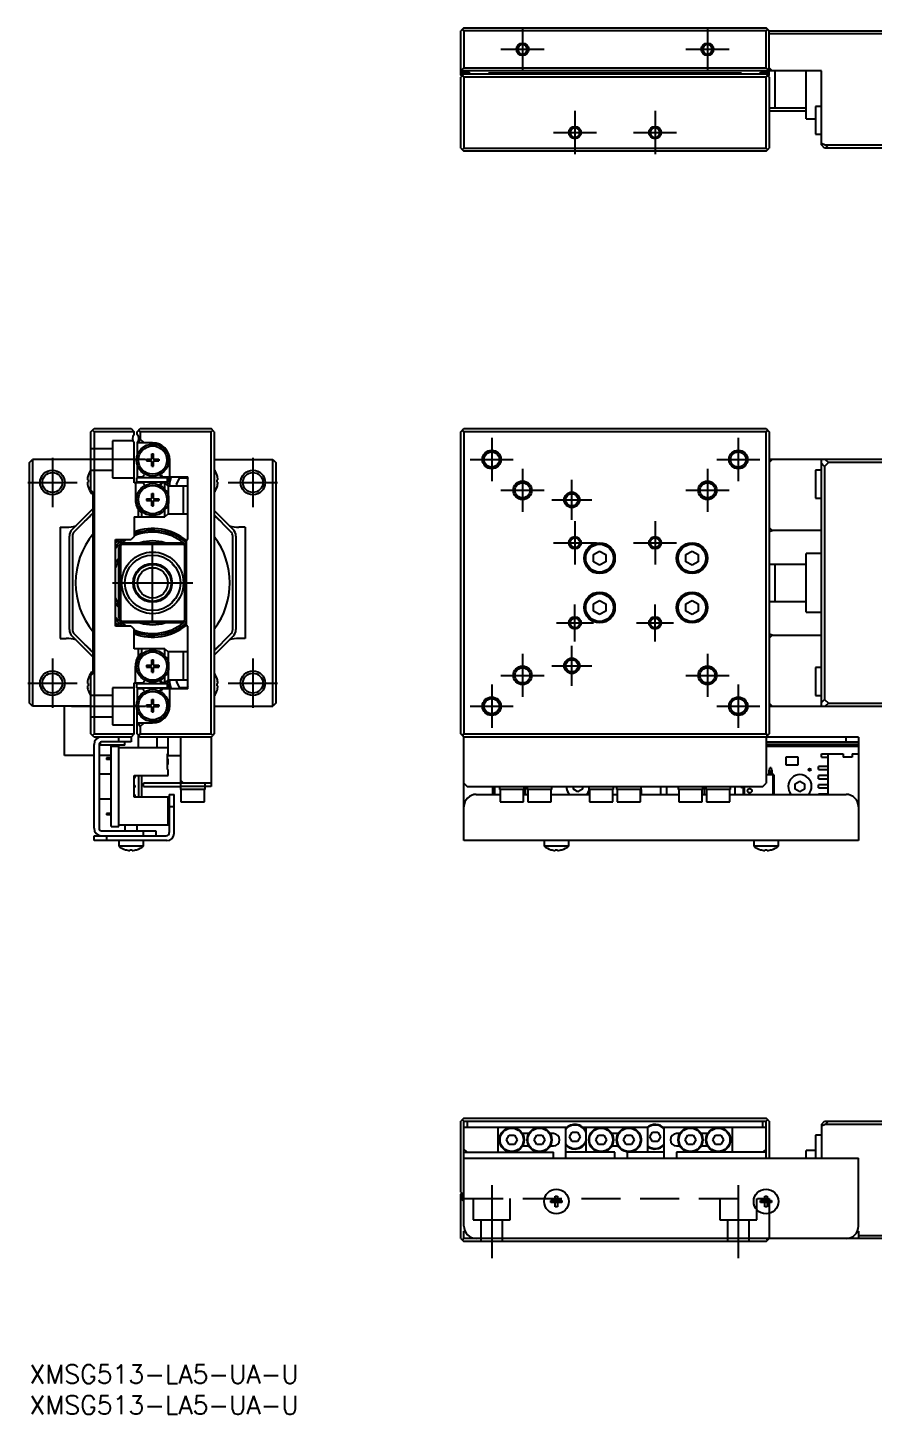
# Model space of a CAD drawing. Extents: x 0 to 542, y -8 to 227.
# Drawn here: x -0.3 to 137.1, y -8 to 216.8 of the extents above; entities that cross this region are included whole.
import ezdxf

# ---------------------------------------------------------------- set-up
doc = ezdxf.new("R2010")
doc.units = 0
doc.header["$LTSCALE"] = 0.5
doc.linetypes.add('CENTER', pattern=[50.8, 31.75, -6.35, 6.35, -6.35])
doc.linetypes.add('DASHED', pattern=[19.05, 12.7, -6.35])
for name, color, linetype in [('MSM_CENTER', 1, 'CENTER'), ('MSM_CONTINUOUS', 7, 'CONTINUOUS'), ('MSM_DASHED', 4, 'DASHED'), ('MSM_NARROW', 5, 'CONTINUOUS'), ('MSM_PART_NUMBER', 7, 'CONTINUOUS')]:
    doc.layers.add(name, color=color, linetype=linetype)
doc.styles.get("Standard").update_dxf_attribs({"font": 'txt.shx', "height": 1, "bigfont": 'bigfont.shx'})

# ---------------------------------------------------------------- blocks, each defined once
blk = doc.blocks.new('*U2')
at = {"layer": 'MSM_PART_NUMBER'}
blk.add_text('XMSG513-LA5-UA-U', height=3, dxfattribs=at).set_placement((0, -3))
blk = doc.blocks.new('*U3')
at = {"layer": 'MSM_PART_NUMBER'}
blk.add_text('XMSG513-LA5-UA-U', height=3, dxfattribs=at).set_placement((0, -8))

msp = doc.modelspace()

# ---------------------------------------------------------------- linework, layer by layer
at = {"layer": 'MSM_CENTER'}
for p, q in [((80, 216.8), (80, 209.8)), ((110, 216.8), (110, 209.8)), ((76.5, 213.3), (83.5, 213.3)), ((106.5, 213.3), (113.5, 213.3)), ((88.5, 203.3), (88.5, 196.3)), ((101.5, 203.3), (101.5, 196.3)), ((85, 199.8), (92, 199.8)), ((98, 199.8), (105, 199.8)), ((75, 150.3), (75, 143.3)), ((115, 150.3), (115, 143.3)), ((3.736544, 147.063456), (3.736544, 139.063456)), ((18.839799, 146.8), (6.828343, 146.8)), ((36.263456, 147.063456), (36.263456, 139.063456)), ((71.5, 146.8), (78.5, 146.8)), ((111.5, 146.8), (118.5, 146.8)), ((80, 145.3), (80, 138.3)), ((110, 145.3), (110, 138.3)), ((-0.263456, 143.063456), (7.736544, 143.063456)), ((32.263456, 143.063456), (40.263456, 143.063456)), ((76.5, 141.8), (83.5, 141.8)), ((88, 137), (88, 143.5)), ((106.5, 141.8), (113.5, 141.8)), ((84.75, 140.25), (91.25, 140.25)), ((88.5, 136.8), (88.5, 129.8)), ((101.5, 136.8), (101.5, 129.8)), ((20, 120.3), (20, 133.3)), ((85, 133.3), (92, 133.3)), ((98, 133.3), (105, 133.3)), ((13.5, 126.8), (26.5, 126.8)), ((88.5, 117.3), (88.5, 123.3)), ((101.5, 117.3), (101.5, 123.3)), ((85.5, 120.3), (91.5, 120.3)), ((98.5, 120.3), (104.5, 120.3)), ((80, 115.3), (80, 108.3)), ((88, 110.1), (88, 116.6)), ((110, 115.3), (110, 108.3)), ((3.736544, 114.536544), (3.736544, 106.536544)), ((36.263456, 114.536544), (36.263456, 106.536544)), ((84.75, 113.35), (91.25, 113.35)), ((-0.263456, 110.536544), (7.736544, 110.536544)), ((32.263456, 110.536544), (40.263456, 110.536544)), ((75, 110.3), (75, 103.3)), ((76.5, 111.8), (83.5, 111.8)), ((106.5, 111.8), (113.5, 111.8)), ((115, 110.3), (115, 103.3)), ((6.828343, 106.8), (18.839799, 106.8)), ((71.5, 106.8), (78.5, 106.8)), ((111.5, 106.8), (118.5, 106.8)), ((75, 29.134146), (75, 17.332905)), ((115, 29.134146), (115, 17.332905))]:
    msp.add_line(p, q, dxfattribs=at)
at = {"layer": 'MSM_CONTINUOUS'}
for p, q in [((70.5, 216.8), (70, 216.3)), ((70, 209.1), (70, 216.3)), ((70.25, 216.55), (70.5, 216.3)), ((70.5, 216.8), (119.5, 216.8)), ((70.5, 216.3), (70.5, 210.3)), ((119.5, 216.3), (70.5, 216.3)), ((120, 216.3), (119.5, 216.8)), ((119.5, 216.3), (119.75, 216.55)), ((119.5, 210.3), (119.5, 216.3)), ((120, 209.1), (120, 216.3)), ((120, 216.3), (142, 216.3)), ((142, 215.8), (120, 215.8)), ((70.5, 210.3), (70, 209.8)), ((128.5, 209.8), (70, 209.8)), ((70, 209.6), (71.4, 209.6)), ((70.5, 209.3), (70, 208.8)), ((70.1, 209), (70, 209.1)), ((70.1, 208.9), (70.1, 209.1)), ((71.1, 209.4), (70.4, 209.4)), ((70.4, 209.4), (70.4, 209.2)), ((70.5, 210.3), (119.5, 210.3)), ((70.5, 209.3), (119.5, 209.3)), ((71.1, 209.3), (71.1, 209.4)), ((71.4, 209.3), (71.4, 209.6)), ((115.5, 209.415), (74.5, 209.415)), ((74.5, 209.3), (74.5, 209.415)), ((115.5, 209.3), (115.5, 209.415)), ((118.6, 209.3), (118.6, 209.6)), ((120, 209.6), (118.6, 209.6)), ((119.6, 209.4), (118.9, 209.4)), ((118.9, 209.4), (118.9, 209.3)), ((120, 209.8), (119.5, 210.3)), ((119.5, 209.3), (120, 208.8)), ((119.6, 209.2), (119.6, 209.4)), ((120, 209.1), (119.9, 209)), ((119.9, 209.1), (119.9, 208.9)), ((120.5, 209.8), (120, 210.3)), ((121, 203.799995), (121, 209.800005)), ((126, 202.05), (126, 209.8)), ((128.5, 197.8), (128.5, 209.8)), ((70, 197.3), (70, 208.8)), ((70.5, 208.8), (70.25, 209.05)), ((119.5, 208.8), (70.5, 208.8)), ((70.5, 208.8), (70.5, 197.3)), ((119.75, 209.05), (119.5, 208.8)), ((119.5, 197.3), (119.5, 208.8)), ((120, 208.8), (120, 197.3)), ((120, 203.8), (126, 203.8)), ((120, 203.3), (126, 203.3)), ((127.5, 204.05), (127.5, 199.55)), ((128.5, 204.05), (127.5, 204.05)), ((126, 202.05), (127.5, 202.05)), ((127.5, 199.55), (128.5, 199.55)), ((128.5, 198.106187), (129.112373, 197.8)), ((70, 197.3), (70.5, 196.8)), ((70.25, 197.05), (70.5, 197.3)), ((70.5, 197.3), (119.5, 197.3)), ((119.5, 196.8), (70.5, 196.8)), ((119.5, 197.3), (119.75, 197.05)), ((119.5, 196.8), (120, 197.3)), ((129, 197.3), (128.5, 197.8)), ((142, 197.3), (129, 197.3)), ((129.112373, 197.8), (142, 197.8)), ((129.112373, 197.8), (129.612373, 197.3)), ((10, 151.3), (10.5, 151.8)), ((10, 141.8), (10, 151.3)), ((10.25, 151.55), (10.5, 151.3)), ((10.5, 151.8), (16.5, 151.8)), ((10.5, 151.3), (10.5, 102.3)), ((17, 151.3), (10.5, 151.3)), ((16.5, 151.8), (17, 151.3)), ((17, 150.861437), (17, 151.3)), ((17.5, 151.3), (18, 151.8)), ((17.5, 150.861437), (17.5, 151.3)), ((17.75, 151.55), (18, 151.3)), ((18, 151.8), (29.5, 151.8)), ((18, 151.3), (18, 150.1)), ((29.5, 151.3), (18, 151.3)), ((30, 151.3), (29.5, 151.8)), ((29.5, 151.3), (29.75, 151.55)), ((29.5, 102.3), (29.5, 151.3)), ((30, 151.3), (30, 102.3)), ((70, 151.3), (70.5, 151.8)), ((70, 102.3), (70, 151.3)), ((70.25, 151.55), (70.5, 151.3)), ((70.5, 151.8), (119.5, 151.8)), ((70.5, 151.3), (70.5, 102.3)), ((119.5, 151.3), (70.5, 151.3)), ((119.5, 151.8), (120, 151.3)), ((119.5, 151.3), (119.75, 151.55)), ((119.5, 102.3), (119.5, 151.3)), ((120, 151.3), (120, 102.3)), ((17, 143), (17, 149.538562)), ((17.5, 149.538562), (17.5, 147.414142)), ((20, 149.5), (17.5, 149.5)), ((18, 150.1), (17.575736, 149.5)), ((18.6, 149.5), (18, 150.1)), ((0, 146.3), (0.5, 146.8)), ((0, 107.3), (0, 146.3)), ((0.5, 146.8), (0.5, 106.8)), ((10, 146.8), (0.5, 146.8)), ((17.401923, 146.8), (17, 146.8)), ((19, 146.845), (19.795, 146.845)), ((19, 146.845), (19, 146.555)), ((19, 146.555), (19.795, 146.555)), ((19.529993, 146.555), (19.529993, 146.845)), ((19.855, 147.7), (20.145, 147.7)), ((19.855, 146.905), (19.855, 147.7)), ((20.145, 147.170006), (19.855, 147.170006)), ((19.855, 145.7), (19.855, 146.495)), ((19.855, 146.229993), (20.145, 146.229993)), ((20.145, 146.905), (20.145, 147.7)), ((20.145, 145.7), (20.145, 146.495)), ((20.205, 146.845), (21, 146.845)), ((20.205, 146.555), (21, 146.555)), ((20.470006, 146.555), (20.470006, 146.845)), ((21, 146.845), (21, 146.555)), ((22.8, 144), (22.8, 146.7)), ((30, 146.8), (39.5, 146.8)), ((39.5, 106.8), (39.5, 146.8)), ((39.5, 146.8), (40, 146.3)), ((40, 146.3), (40, 107.3)), ((120, 146.3), (120.5, 146.8)), ((189, 146.8), (120, 146.8)), ((128.5, 106.8), (128.5, 146.8)), ((129, 145.687627), (128.5, 146.187627)), ((129.612373, 146.3), (129, 145.687627)), ((129.112373, 146.8), (129.612373, 146.3)), ((142, 146.3), (129.612373, 146.3)), ((9.544267, 144.25), (9.544267, 144.228708)), ((17.5, 145.985857), (17.5, 144)), ((17.5, 144), (18.455588, 144)), ((18.455588, 144), (18.625184, 144.29375)), ((19.855, 145.7), (20.145, 145.7)), ((21.374815, 144.29375), (21.544412, 144)), ((21.544412, 144), (25.7, 144)), ((25.7, 133.8), (25.7, 144)), ((30.455732, 144.228708), (30.455732, 144.25)), ((127.5, 145.05), (127.5, 140.55)), ((128.5, 145.05), (127.5, 145.05)), ((129, 145.687627), (129, 107.912372)), ((9.412524, 143.5), (9.544267, 143.5)), ((9.544267, 143.1), (9.412524, 143.1)), ((9.544267, 143.5), (9.544267, 143.1)), ((9.544267, 142.371291), (9.544267, 142.35)), ((10.35, 141.45), (10, 141.8)), ((10.102, 141.697999), (10.102, 141.3)), ((18.455588, 143), (17, 143)), ((17.2, 143), (17.2, 140.3)), ((17.385, 143.8), (17.385, 143.2)), ((22.385, 143.8), (17.385, 143.8)), ((17.385, 143.2), (22.385, 143.2)), ((18.455588, 143), (18.625184, 142.70625)), ((21.374815, 142.70625), (21.544412, 143)), ((22, 143), (21.544412, 143)), ((22, 141.961324), (22, 143)), ((22, 143), (22.5, 142.5)), ((22.385, 143.2), (22.385, 143.8)), ((22.5, 142.5), (22.5, 141.014142)), ((25.7, 142.5), (22.5, 142.5)), ((23.845299, 142.8), (24.422649, 143.8)), ((24.018504, 142.5), (23.845299, 142.8)), ((24.422649, 143.8), (25.57735, 143.8)), ((25, 138), (25, 142.5)), ((25.57735, 143.8), (25.7, 143.587564)), ((30.455732, 143.5), (30.587475, 143.5)), ((30.455732, 143.1), (30.455732, 143.5)), ((30.587475, 143.1), (30.455732, 143.1)), ((30.455732, 142.35), (30.455732, 142.371291)), ((10.102, 141.3), (10.35, 141.3)), ((10.35, 112.15), (10.35, 141.45)), ((19, 140.445), (19.795, 140.445)), ((19, 140.445), (19, 140.155)), ((19, 140.155), (19.795, 140.155)), ((19.529993, 140.155), (19.529993, 140.445)), ((19.855, 141.3), (20.145, 141.3)), ((19.855, 140.505), (19.855, 141.3)), ((20.145, 140.770006), (19.855, 140.770006)), ((19.855, 139.3), (19.855, 140.095)), ((19.855, 139.829993), (20.145, 139.829993)), ((20.145, 140.505), (20.145, 141.3)), ((20.145, 139.3), (20.145, 140.095)), ((20.205, 140.445), (21, 140.445)), ((20.205, 140.155), (21, 140.155)), ((20.470006, 140.155), (20.470006, 140.445)), ((21, 140.445), (21, 140.155)), ((22.5, 139.585857), (22.5, 138)), ((127.5, 140.55), (128.5, 140.55)), ((6.939339, 135.446446), (10.35, 138.857106)), ((10.35, 138.15), (7.292893, 135.092893)), ((17, 137.5), (22, 137.5)), ((17, 137.5), (17, 134.3)), ((17.7, 137.5), (17.7, 138.703128)), ((18.2, 138.155238), (18.2, 137.5)), ((19.855, 139.3), (20.145, 139.3)), ((22, 137.5), (22, 138.638675)), ((22.5, 138), (22, 137.5)), ((22.5, 138), (25.7, 138)), ((30, 138.507106), (33.06066, 135.446446)), ((32.707106, 135.092893), (30, 137.8)), ((5, 135.8), (5, 117.8)), ((5, 135.8), (6, 135.8)), ((35, 135.8), (34, 135.8)), ((35, 135.8), (35, 117.8)), ((120.5, 135.285281), (120, 135.785281)), ((120, 135.105609), (120.5, 135.285281)), ((128.5, 135.285281), (120.5, 135.285281)), ((6.5, 119.214213), (6.5, 134.385786)), ((7, 134.385786), (7, 119.214213)), ((14, 133.8), (16.5, 133.8)), ((14, 119.8), (14, 133.8)), ((14.5, 132.5), (15, 133)), ((14.8, 132.8), (14.8, 120.8)), ((15, 133), (15.3, 133.3)), ((25, 133), (15, 133)), ((15.3, 133.3), (24.7, 133.3)), ((17, 134.3), (16.5, 133.8)), ((24.7, 133.3), (25, 133)), ((25, 133), (25.5, 132.5)), ((25.2, 120.8), (25.2, 132.8)), ((25.5, 119.8), (25.5, 133.8)), ((25.5, 133.8), (25.7, 133.8)), ((33, 119.214213), (33, 134.385786)), ((33.5, 134.385786), (33.5, 119.214213)), ((14.5, 121.1), (14.5, 132.5)), ((91.5, 131.37735), (92.5, 131.9547)), ((91.5, 130.222649), (91.5, 131.37735)), ((92.5, 131.9547), (93.5, 131.37735)), ((93.5, 131.37735), (93.5, 130.222649)), ((106.5, 131.37735), (107.5, 131.9547)), ((106.5, 130.222649), (106.5, 131.37735)), ((107.5, 131.9547), (108.5, 131.37735)), ((108.5, 131.37735), (108.5, 130.222649)), ((126, 122.05), (126, 131.55)), ((128.5, 131.55), (126, 131.55)), ((23.2, 129.775), (23.2, 129.963858)), ((23.2, 129.775), (23.425, 129.55)), ((23.425, 129.718796), (23.425, 129.55)), ((23.425, 129.55), (23.561868, 129.55)), ((92.5, 129.645299), (91.5, 130.222649)), ((93.5, 130.222649), (92.5, 129.645299)), ((107.5, 129.645299), (106.5, 130.222649)), ((108.5, 130.222649), (107.5, 129.645299)), ((126, 129.8), (120, 129.8)), ((121, 123.799995), (121, 129.800005)), ((23.425, 124.05), (23.2, 123.825)), ((23.2, 123.636141), (23.2, 123.825)), ((23.425, 124.05), (23.425, 123.881203)), ((23.561723, 124.05), (23.425, 124.05)), ((23.561951, 124.05), (23.561742, 124.05)), ((91.5, 123.37735), (92.5, 123.9547)), ((92.5, 123.9547), (93.5, 123.37735)), ((106.5, 123.37735), (107.5, 123.9547)), ((107.5, 123.9547), (108.5, 123.37735)), ((120, 123.8), (126, 123.8)), ((91.5, 122.222649), (91.5, 123.37735)), ((92.5, 121.645299), (91.5, 122.222649)), ((93.5, 122.222649), (92.5, 121.645299)), ((93.5, 123.37735), (93.5, 122.222649)), ((106.5, 122.222649), (106.5, 123.37735)), ((107.5, 121.645299), (106.5, 122.222649)), ((108.5, 122.222649), (107.5, 121.645299)), ((108.5, 123.37735), (108.5, 122.222649)), ((126, 122.05), (128.5, 122.05)), ((16.5, 119.8), (14, 119.8)), ((14.8, 120.8), (14.5, 121.1)), ((14.8, 120.8), (15, 120.6)), ((15, 120.6), (25, 120.6)), ((15.3, 120.3), (15, 120.6)), ((24.7, 120.3), (15.3, 120.3)), ((16.5, 119.8), (17, 119.3)), ((17, 116.1), (17, 119.3)), ((25, 120.6), (24.7, 120.3)), ((25, 120.6), (25.2, 120.8)), ((25.5, 121.1), (25.2, 120.8)), ((25.7, 119.8), (25.5, 119.8)), ((25.7, 109.6), (25.7, 119.8)), ((5, 117.8), (6, 117.8)), ((10.35, 114.742893), (6.939339, 118.153553)), ((7.292893, 118.507106), (10.35, 115.45)), ((30, 115.8), (32.707106, 118.507106)), ((33.06066, 118.153553), (30, 115.092893)), ((35, 117.8), (34, 117.8)), ((120.5, 118.314718), (120, 118.49439)), ((120, 117.814718), (120.5, 118.314718)), ((120.5, 118.314718), (128.5, 118.314718)), ((22, 116.1), (17, 116.1)), ((17.7, 114.896871), (17.7, 116.1)), ((18.2, 116.1), (18.2, 115.444761)), ((22, 114.961324), (22, 116.1)), ((22, 116.1), (22.5, 115.6)), ((22.5, 115.6), (22.5, 114.014142)), ((25.7, 115.6), (22.5, 115.6)), ((25, 111.1), (25, 115.6)), ((17.2, 110.6), (17.2, 113.3)), ((19, 113.445), (19.795, 113.445)), ((19, 113.445), (19, 113.155)), ((19, 113.155), (19.795, 113.155)), ((19.529993, 113.155), (19.529993, 113.445)), ((19.855, 114.3), (20.145, 114.3)), ((19.855, 113.505), (19.855, 114.3)), ((20.145, 113.770006), (19.855, 113.770006)), ((19.855, 112.3), (19.855, 113.095)), ((19.855, 112.829993), (20.145, 112.829993)), ((20.145, 113.505), (20.145, 114.3)), ((20.145, 112.3), (20.145, 113.095)), ((20.205, 113.445), (21, 113.445)), ((20.205, 113.155), (21, 113.155)), ((20.470006, 113.155), (20.470006, 113.445)), ((21, 113.445), (21, 113.155)), ((22.5, 112.585857), (22.5, 111.1)), ((127.5, 113.05), (127.5, 108.55)), ((128.5, 113.05), (127.5, 113.05)), ((9.412524, 110.5), (9.544267, 110.5)), ((9.544267, 111.25), (9.544267, 111.228708)), ((9.544267, 110.5), (9.544267, 110.1)), ((10, 111.8), (10.35, 112.15)), ((10, 102.3), (10, 111.8)), ((10.102, 112.3), (10.102, 111.902)), ((10.35, 112.3), (10.102, 112.3)), ((17, 110.6), (18.455588, 110.6)), ((17, 102.3), (17, 110.6)), ((17.385, 110.4), (17.385, 109.8)), ((22.385, 110.4), (17.385, 110.4)), ((18.625184, 110.89375), (18.455588, 110.6)), ((19.855, 112.3), (20.145, 112.3)), ((21.544412, 110.6), (21.374815, 110.89375)), ((22, 110.6), (21.544412, 110.6)), ((22, 110.6), (22, 111.638675)), ((22.5, 111.1), (22, 110.6)), ((22.385, 109.8), (22.385, 110.4)), ((22.5, 111.1), (25.7, 111.1)), ((23.845299, 110.8), (24.018504, 111.1)), ((24.422649, 109.8), (23.845299, 110.8)), ((30.455732, 111.228708), (30.455732, 111.25)), ((30.455732, 110.5), (30.587475, 110.5)), ((30.455732, 110.1), (30.455732, 110.5)), ((9.544267, 110.1), (9.412524, 110.1)), ((9.544267, 109.371291), (9.544267, 109.35)), ((17.385, 109.8), (22.385, 109.8)), ((18.455588, 109.6), (17.5, 109.6)), ((17.5, 109.6), (17.5, 107.614142)), ((18.625184, 109.30625), (18.455588, 109.6)), ((21.544412, 109.6), (21.374815, 109.30625)), ((25.7, 109.6), (21.544412, 109.6)), ((22.8, 106.9), (22.8, 109.6)), ((25.57735, 109.8), (24.422649, 109.8)), ((25.7, 110.012435), (25.57735, 109.8)), ((30.587475, 110.1), (30.455732, 110.1)), ((30.455732, 109.35), (30.455732, 109.371291)), ((127.5, 108.55), (128.5, 108.55)), ((128.5, 107.412372), (129, 107.912372)), ((129, 107.912372), (129.612373, 107.3)), ((0.5, 106.8), (0, 107.3)), ((10, 106.8), (0.5, 106.8)), ((5.7, 98.8), (5.7, 106.8)), ((17.401923, 106.8), (17, 106.8)), ((17.5, 102.3), (17.5, 106.185857)), ((19, 107.045), (19.795, 107.045)), ((19, 107.045), (19, 106.755)), ((19, 106.755), (19.795, 106.755)), ((19.529993, 106.755), (19.529993, 107.045)), ((19.855, 107.9), (20.145, 107.9)), ((19.855, 107.105), (19.855, 107.9)), ((20.145, 107.370006), (19.855, 107.370006)), ((19.855, 105.9), (19.855, 106.695)), ((19.855, 106.429993), (20.145, 106.429993)), ((19.855, 105.9), (20.145, 105.9)), ((20.145, 107.105), (20.145, 107.9)), ((20.145, 105.9), (20.145, 106.695)), ((20.205, 107.045), (21, 107.045)), ((20.205, 106.755), (21, 106.755)), ((20.470006, 106.755), (20.470006, 107.045)), ((21, 107.045), (21, 106.755)), ((30, 106.8), (39.5, 106.8)), ((40, 107.3), (39.5, 106.8)), ((120.5, 106.8), (120, 107.3)), ((120, 106.8), (189, 106.8)), ((129.612373, 107.3), (129.112373, 106.8)), ((129.612373, 107.3), (142, 107.3)), ((17.5, 104.1), (20, 104.1)), ((17.575736, 104.1), (18, 103.5)), ((18, 103.5), (18.6, 104.1)), ((18, 103.5), (18, 102.3)), ((10.25, 102.05), (10, 102.3)), ((10.5, 102.3), (10.25, 102.05)), ((10.5, 101.8), (10.25, 102.05)), ((10.5, 102.3), (17, 102.3)), ((16.5, 101.8), (10.5, 101.8)), ((14.5, 101), (14.5, 101.8)), ((17, 102.3), (16.5, 101.8)), ((16.5, 101.8), (16.5, 101)), ((17.75, 102.05), (17.5, 102.3)), ((17.7, 100.05), (17.7, 102.1)), ((18, 102.3), (17.75, 102.05)), ((17.75, 102.05), (18, 101.8)), ((18, 102.3), (29.5, 102.3)), ((29.5, 101.8), (18, 101.8)), ((20.7, 101.8), (20.7, 100.05)), ((22.5, 98.8), (22.5, 101.8)), ((24.5, 101.8), (24.5, 93.3)), ((29.75, 102.05), (29.5, 102.3)), ((29.5, 101.8), (29.75, 102.05)), ((29.5, 101.8), (29.5, 93.8)), ((30, 102.3), (29.75, 102.05)), ((70.25, 102.05), (70, 102.3)), ((70.5, 102.3), (70.25, 102.05)), ((70.5, 101.8), (70.25, 102.05)), ((70.5, 102.3), (119.5, 102.3)), ((70.5, 85), (70.5, 101.8)), ((134.5, 101.8), (70.5, 101.8)), ((119.75, 102.05), (119.5, 102.3)), ((119.75, 102.05), (119.5, 101.8)), ((119.5, 101.8), (119.5, 94.3)), ((120, 102.3), (119.75, 102.05)), ((132.5, 101), (132.5, 101.8)), ((134.5, 101.8), (134.5, 85)), ((10.5, 87), (10.5, 100.6)), ((11.3, 100.6), (11.3, 87)), ((11.5, 100.94641), (11.5, 100.5)), ((15.5, 100.5), (11.5, 100.5)), ((16.5, 101), (11.7, 101)), ((13.3, 87.3), (13.3, 100.3)), ((13.3, 100.3), (14.5, 100.3)), ((14.5, 87.3), (14.5, 100.3)), ((22.5, 100.05), (14.5, 100.05)), ((15.5, 100.5), (15.5, 101)), ((22.4, 96.55), (22.4, 99.05)), ((22.5, 99.05), (22.4, 99.05)), ((119.5, 101), (134.5, 101)), ((134.5, 100.6), (119.5, 100.6)), ((119.5, 100.3), (134.5, 100.3)), ((128.5, 98.55), (128.5, 99.05)), ((128.5, 99.05), (132, 99.05)), ((129.5, 99.05), (129.5, 92.5)), ((132, 99.05), (132, 98.55)), ((133.5, 99.05), (134.5, 99.05)), ((133.5, 99.05), (133.5, 98.55)), ((10.5, 98.8), (5.7, 98.8)), ((13.3, 98.8), (11.3, 98.8)), ((12.5, 98.425), (12.5, 98.175)), ((13.3, 98.425), (12.5, 98.425)), ((13.3, 98.175), (12.5, 98.175)), ((22.4, 98.8), (24.5, 98.8)), ((22.4, 98.25), (22.5, 98.25)), ((22.4, 97.875), (22.5, 97.875)), ((22.4, 97.725), (22.5, 97.725)), ((22.4, 97.35), (22.5, 97.35)), ((22.5, 97.35), (22.5, 98.25)), ((120.11, 96.55), (120.11, 96.8)), ((120.31, 96.8), (120.11, 96.8)), ((120.31, 96.8), (120.31, 96.55)), ((122.705, 98.5525), (122.705, 97.3025)), ((124.705, 98.5525), (122.705, 98.5525)), ((122.705, 97.3025), (124.705, 97.3025)), ((124.705, 97.3025), (124.705, 98.5525)), ((128, 96.55), (128, 97.05)), ((129.5, 97.05), (128, 97.05)), ((128.5, 98.55), (129.5, 98.55)), ((133.5, 98.55), (132, 98.55)), ((13.3, 95.8), (11.3, 95.8)), ((17, 95.55), (22.5, 95.55)), ((17, 92.05), (17, 95.55)), ((17.7, 95.55), (17.7, 92.05)), ((18.2, 95.55), (18.2, 92.05)), ((22.5, 96.55), (22.4, 96.55)), ((22.5, 95.55), (22.5, 96.55)), ((25, 94.3), (24.5, 94.8)), ((119.5, 95.75), (120.655, 95.75)), ((120.755, 95.65), (119.5, 95.65)), ((119.995, 96.483604), (120.11, 96.55)), ((119.995, 95.75), (119.995, 96.483604)), ((119.995, 96.29), (120.425, 96.29)), ((119.995, 96.19), (120.425, 96.19)), ((120.425, 95.86), (119.995, 95.86)), ((120.31, 96.55), (120.425, 96.483604)), ((120.425, 96.483604), (120.425, 95.75)), ((120.655, 92.5), (120.655, 95.75)), ((120.755, 95.65), (120.755, 92.5)), ((124.25, 94.233012), (125, 94.666025)), ((125, 94.666025), (125.75, 94.233012)), ((128, 96.55), (129.5, 96.55)), ((128, 95.05), (128, 95.55)), ((129.5, 95.55), (128, 95.55)), ((128, 95.05), (129.5, 95.05)), ((18.5, 93.799998), (18.5, 94.3)), ((29.5, 94.3), (18.5, 94.3)), ((18.5, 93.799998), (24.5, 93.799998)), ((22.7, 92.5), (23.5, 92.5)), ((22.7, 92.5), (22.7, 86.3)), ((23.5, 86.2), (23.5, 92.5)), ((28.5, 93.8), (24.5, 93.799998)), ((28.5, 93.3), (24.5, 93.3)), ((24.6, 93.3), (24.6, 91.3)), ((28.4, 91.3), (28.4, 93.3)), ((28.5, 93.3), (28.5, 94.3)), ((29.5, 93.8), (28.5, 93.8)), ((70.5, 94.3), (71, 93.8)), ((71, 93.8), (119, 93.8)), ((72.5, 92.5), (76.35, 92.5)), ((75.2, 92.5), (75.2, 93.8)), ((75.5, 92.5), (75.5, 93.8)), ((76.25, 93.8), (76.25, 93.3)), ((80.25, 93.3), (76.25, 93.3)), ((76.35, 93.3), (76.35, 91.3)), ((80.15, 91.3), (80.15, 93.3)), ((80.15, 92.5), (80.85, 92.5)), ((80.25, 93.3), (80.25, 93.8)), ((80.5, 92.5), (80.5, 93.8)), ((80.75, 93.8), (80.75, 93.3)), ((84.75, 93.3), (80.75, 93.3)), ((80.85, 93.3), (80.85, 91.3)), ((84.65, 91.3), (84.65, 93.3)), ((84.65, 92.5), (90.85, 92.5)), ((84.665, 92.5), (84.665, 93.3)), ((84.75, 93.3), (84.75, 93.8)), ((88.25, 93.366987), (88.25, 93.8)), ((89, 92.933974), (88.25, 93.366987)), ((89.75, 93.366987), (89, 92.933974)), ((89.75, 93.8), (89.75, 93.366987)), ((90.75, 93.8), (90.75, 93.3)), ((94.75, 93.3), (90.75, 93.3)), ((90.85, 93.3), (90.85, 91.3)), ((94.65, 91.3), (94.65, 93.3)), ((94.65, 92.5), (95.35, 92.5)), ((94.75, 93.3), (94.75, 93.8)), ((95.25, 93.8), (95.25, 93.3)), ((99.25, 93.3), (95.25, 93.3)), ((95.35, 93.3), (95.35, 91.3)), ((99.15, 91.3), (99.15, 93.3)), ((99.15, 92.5), (105.35, 92.5)), ((99.245, 93.3), (99.245, 92.5)), ((99.25, 93.3), (99.25, 93.8)), ((102.445, 92.5), (102.445, 93.8)), ((103.3725, 93.799998), (103.3725, 92.5)), ((105.25, 93.8), (105.25, 93.3)), ((109.25, 93.3), (105.25, 93.3)), ((105.35, 93.3), (105.35, 91.3)), ((109.15, 91.3), (109.15, 93.3)), ((109.15, 92.5), (109.85, 92.5)), ((109.25, 93.3), (109.25, 93.8)), ((109.5, 92.5), (109.5, 93.799998)), ((109.75, 93.8), (109.75, 93.3)), ((113.75, 93.3), (109.75, 93.3)), ((109.85, 93.3), (109.85, 91.3)), ((113.65, 91.3), (113.65, 93.3)), ((113.65, 92.5), (132.5, 92.5)), ((113.75, 93.3), (113.75, 93.8)), ((114.5, 92.5), (114.5, 93.8)), ((115.855, 92.5), (115.855, 93.8)), ((115.955, 93.8), (115.955, 92.5)), ((119, 93.8), (119.5, 94.3)), ((124.25, 93.366987), (124.25, 94.233012)), ((125, 92.933974), (124.25, 93.366987)), ((125.75, 93.366987), (125, 92.933974)), ((125.75, 94.233012), (125.75, 93.366987)), ((128, 93.55), (128, 94.05)), ((129.5, 94.05), (128, 94.05)), ((128, 93.55), (129.5, 93.55)), ((128, 92.5), (128, 92.55)), ((129.5, 92.55), (128, 92.55)), ((11.3, 91.8), (13.3, 91.8)), ((22.5, 92.05), (17, 92.05)), ((22.5, 87.55), (22.5, 92.05)), ((23.5, 90.5), (22.7, 90.5)), ((24.6, 91.3), (28.4, 91.3)), ((76.35, 91.3), (80.15, 91.3)), ((80.85, 91.3), (84.65, 91.3)), ((90.85, 91.3), (94.65, 91.3)), ((95.35, 91.3), (99.15, 91.3)), ((105.35, 91.3), (109.15, 91.3)), ((109.85, 91.3), (113.65, 91.3)), ((12.5, 89.425), (12.5, 89.175)), ((13.3, 89.425), (12.5, 89.425)), ((13.3, 89.175), (12.5, 89.175)), ((10.5, 85), (10.5, 85.8)), ((10.5, 85.8), (22.2, 85.8)), ((11.7, 86.6), (20.5, 86.6)), ((12.5, 85.8), (12.5, 85)), ((13.3, 87.3), (14.5, 87.3)), ((14.5, 87.55), (22.5, 87.55)), ((15.55, 87.55), (15.5, 87.5)), ((17.5, 87.5), (15.5, 87.5)), ((15.5, 87.5), (15.5, 86.600019)), ((17.5, 87.5), (17.45, 87.55)), ((17.5, 86.600019), (17.5, 87.5)), ((18.5, 85.8), (18.5, 86.6)), ((20.5, 86.6), (20.5, 85.8)), ((22.3, 85), (10.5, 85)), ((14.5, 85), (14.5, 84.102)), ((18.5, 84.102), (14.5, 84.102)), ((15.611384, 83.525855), (15.613638, 83.530478)), ((16.32, 83.530478), (16.68, 83.530478)), ((16.32, 83.410141), (16.32, 83.530478)), ((16.68, 83.530478), (16.68, 83.410141)), ((17.386361, 83.530478), (17.388616, 83.525855)), ((18.5, 84.102), (18.5, 85)), ((134.5, 85), (70.5, 85)), ((83.5, 85), (83.5, 84.102)), ((87.5, 84.102), (83.5, 84.102)), ((84.611384, 83.525855), (84.613639, 83.530478)), ((85.32, 83.530478), (85.68, 83.530478)), ((85.32, 83.410141), (85.32, 83.530478)), ((85.68, 83.530478), (85.68, 83.410141)), ((86.386362, 83.530478), (86.388616, 83.525855)), ((87.5, 84.102), (87.5, 85)), ((117.5, 85), (117.5, 84.102)), ((121.5, 84.102), (117.5, 84.102)), ((118.611384, 83.525855), (118.613639, 83.530478)), ((119.32, 83.530478), (119.68, 83.530478)), ((119.32, 83.410141), (119.32, 83.530478)), ((119.68, 83.530478), (119.68, 83.410141)), ((120.386362, 83.530478), (120.388616, 83.525855)), ((121.5, 84.102), (121.5, 85)), ((70.5, 40), (70, 39.5)), ((70, 28), (70, 39.5)), ((70.5, 39.5), (70.25, 39.75)), ((70.5, 40), (119.5, 40)), ((70.5, 39.5), (119.5, 39.5)), ((70.5, 22.5), (70.5, 39.5)), ((87.177125, 38.5), (70.5, 38.5)), ((71, 39.5), (71, 38.5)), ((76, 38.5), (76, 34.5)), ((87, 33.5), (87, 38.5)), ((100.3, 38.5), (89.822876, 38.5)), ((90.3, 34.5), (90.3, 38.5)), ((100.3, 38.5), (100.3, 34.5)), ((119.5, 38.5), (102.822876, 38.5)), ((103, 33.5), (103, 38.5)), ((114, 38.5), (114, 34.5)), ((119, 38.5), (119, 39.5)), ((120, 39.5), (119.5, 40)), ((119.75, 39.75), (119.5, 39.5)), ((119.5, 33.5), (119.5, 39.5)), ((120, 39.5), (120, 33.5)), ((128.5, 39), (129, 39.5)), ((129.112373, 39), (128.5, 38.693814)), ((128.5, 39), (128.5, 33.5)), ((129, 39.5), (142, 39.5)), ((129.612373, 39.5), (129.112373, 39)), ((142, 39), (129.112373, 39)), ((77.383975, 36.5), (77.816988, 37.25)), ((77.816988, 35.75), (77.383975, 36.5)), ((77.816988, 37.25), (78.683013, 37.25)), ((78.683013, 37.25), (79.116026, 36.5)), ((79.116026, 36.5), (78.683013, 35.75)), ((81.01795, 37.5), (79.982051, 37.5)), ((81.883975, 36.5), (82.316988, 37.25)), ((82.316988, 35.75), (81.883975, 36.5)), ((82.316988, 37.25), (83.183013, 37.25)), ((83.183013, 37.25), (83.616026, 36.5)), ((83.616026, 36.5), (83.183013, 35.75)), ((85, 37.5), (84.482051, 37.5)), ((87.633975, 37), (88.066988, 37.75)), ((88.066988, 36.25), (87.633975, 37)), ((88.066988, 37.75), (88.933013, 37.75)), ((88.933013, 36.25), (88.066988, 36.25)), ((88.933013, 37.75), (89.366026, 37)), ((89.366026, 37), (88.933013, 36.25)), ((91.883975, 36.5), (92.316988, 37.25)), ((92.316988, 35.75), (91.883975, 36.5)), ((92.316988, 37.25), (93.183013, 37.25)), ((93.183013, 37.25), (93.616026, 36.5)), ((93.616026, 36.5), (93.183013, 35.75)), ((95.51795, 37.5), (94.482051, 37.5)), ((96.383975, 36.5), (96.816988, 37.25)), ((96.816988, 35.75), (96.383975, 36.5)), ((96.816988, 37.25), (97.683013, 37.25)), ((97.683013, 37.25), (98.116026, 36.5)), ((98.116026, 36.5), (97.683013, 35.75)), ((100.633975, 37), (101.066988, 37.75)), ((101.066988, 36.25), (100.633975, 37)), ((101.066988, 37.75), (101.933013, 37.75)), ((101.933013, 36.25), (101.066988, 36.25)), ((101.933013, 37.75), (102.366026, 37)), ((102.366026, 37), (101.933013, 36.25)), ((105.51795, 37.5), (105, 37.5)), ((106.383975, 36.5), (106.816988, 37.25)), ((106.816988, 35.75), (106.383975, 36.5)), ((106.816988, 37.25), (107.683013, 37.25)), ((107.683013, 37.25), (108.116026, 36.5)), ((108.116026, 36.5), (107.683013, 35.75)), ((110.01795, 37.5), (108.982051, 37.5)), ((110.883975, 36.5), (111.316988, 37.25)), ((111.316988, 35.75), (110.883975, 36.5)), ((111.316988, 37.25), (112.183013, 37.25)), ((112.183013, 37.25), (112.616026, 36.5)), ((112.616026, 36.5), (112.183013, 35.75)), ((127.5, 37.25), (127.5, 33.5)), ((128.5, 37.25), (127.5, 37.25)), ((71, 34.5), (70.5, 35)), ((70.5, 34.5), (85, 34.5)), ((78.683013, 35.75), (77.816988, 35.75)), ((79.982051, 35.5), (81.01795, 35.5)), ((83.183013, 35.75), (82.316988, 35.75)), ((84.482051, 35.5), (85, 35.5)), ((85, 33.5), (85, 34.5)), ((95, 34.5), (87, 34.5)), ((93.183013, 35.75), (92.316988, 35.75)), ((94.482051, 35.5), (95.51795, 35.5)), ((95, 33.5), (95, 34.5)), ((97.683013, 35.75), (96.816988, 35.75)), ((103, 34.5), (97, 34.5)), ((97, 34.5), (97, 33.5)), ((105, 35.5), (105.51795, 35.5)), ((119.5, 34.5), (105, 34.5)), ((105, 34.5), (105, 33.5)), ((107.683013, 35.75), (106.816988, 35.75)), ((108.982051, 35.5), (110.01795, 35.5)), ((112.183013, 35.75), (111.316988, 35.75)), ((119.5, 35), (119, 34.5)), ((126, 33.5), (126, 34.75)), ((127.5, 34.75), (126, 34.75)), ((70.5, 33.5), (134.5, 33.5)), ((134.5, 22.5), (134.5, 33.5)), ((70, 28), (70.5, 27.5)), ((70, 27.7), (70.1, 27.8)), ((70, 20.5), (70, 27.7)), ((70, 27.2), (70.5, 27.2)), ((70, 27), (70.5, 26.5)), ((70, 27), (70.5, 27)), ((70.1, 27.7), (70.1, 27.9)), ((70.25, 27.75), (70.5, 28)), ((70.4, 27.6), (70.4, 27.4)), ((70.4, 27.4), (70.5, 27.4)), ((85.32, 27.386361), (85.68, 27.386361)), ((85.32, 26.68), (85.32, 27.386361)), ((85.68, 27.386361), (85.68, 26.68)), ((119.32, 27.386361), (119.68, 27.386361)), ((119.32, 26.68), (119.32, 27.386361)), ((119.68, 27.386361), (119.68, 26.68)), ((84.613639, 26.68), (85.32, 26.68)), ((84.613639, 26.32), (84.613639, 26.68)), ((85.32, 26.32), (84.613639, 26.32)), ((85.330373, 26.669628), (85.32, 26.68)), ((85.330373, 26.330372), (85.32, 26.32)), ((85.32, 25.613638), (85.32, 26.32)), ((85.68, 25.613638), (85.32, 25.613638)), ((85.330373, 26.669628), (85.669628, 26.669628)), ((85.330373, 26.330372), (85.330373, 26.669628)), ((85.669628, 26.330372), (85.330373, 26.330372)), ((85.669628, 26.669628), (85.68, 26.68)), ((85.669628, 26.669628), (85.669628, 26.330372)), ((85.669628, 26.330372), (85.68, 26.32)), ((85.68, 26.68), (86.386362, 26.68)), ((86.386362, 26.32), (85.68, 26.32)), ((85.68, 26.32), (85.68, 25.613638)), ((86.386362, 26.68), (86.386362, 26.32)), ((118.613639, 26.32), (118.613639, 26.68)), ((118.613639, 26.68), (119.32, 26.68)), ((119.32, 26.32), (118.613639, 26.32)), ((119.330373, 26.669628), (119.32, 26.68)), ((119.330373, 26.330372), (119.32, 26.32)), ((119.32, 25.613638), (119.32, 26.32)), ((119.68, 25.613638), (119.32, 25.613638)), ((119.330373, 26.669628), (119.669628, 26.669628)), ((119.330373, 26.330372), (119.330373, 26.669628)), ((119.669628, 26.330372), (119.330373, 26.330372)), ((119.669628, 26.669628), (119.68, 26.68)), ((119.669628, 26.669628), (119.669628, 26.330372)), ((119.669628, 26.330372), (119.68, 26.32)), ((119.68, 26.68), (120.386362, 26.68)), ((119.68, 26.32), (119.68, 25.613638)), ((120.386362, 26.32), (119.68, 26.32)), ((120.386362, 26.68), (120.386362, 26.32)), ((70, 20.5), (70.5, 20)), ((70.5, 20.5), (70.25, 20.25)), ((70.5, 20.5), (70.5, 21.7)), ((70.5, 21.7), (70.66697, 21.7)), ((142, 20.5), (70.5, 20.5)), ((119.75, 20.25), (119.5, 20.5)), ((119.5, 20), (120, 20.5)), ((134.333031, 21.7), (134.5, 21.7)), ((134.5, 21.7), (134.5, 20.5)), ((134.5, 21), (142, 21)), ((119.5, 20), (70.5, 20))]:
    msp.add_line(p, q, dxfattribs=at)
at = {"layer": 'MSM_CONTINUOUS', "extrusion": (0, 0, -1)}
for centre in [(-80, 213.3), (-110, 213.3), (-88.5, 199.8), (-101.5, 199.8)]:
    msp.add_circle(centre, 0.7835, dxfattribs=at)
at = {"layer": 'MSM_CONTINUOUS'}
for centre, radius in [((20, 146.7), 2.6), ((20, 146.7), 2.3), ((75, 146.8), 1.2295), ((115, 146.8), 1.2295), ((3.736544, 143.063456), 1.621), ((36.263456, 143.063456), 1.621), ((20, 140.3), 2.6), ((20, 140.3), 2.3), ((80, 141.8), 1.2295), ((110, 141.8), 1.2295), ((88, 140.25), 1.0065), ((88.5, 133.3), 0.7835), ((92.5, 130.8), 2.5), ((92.5, 130.8), 2.25), ((101.5, 133.3), 0.7835), ((107.5, 130.8), 2.5), ((107.5, 130.8), 2.25), ((20, 126.8), 5), ((20, 126.8), 4.5), ((20, 126.8), 3.15), ((20, 126.8), 3), ((92.5, 122.8), 2.5), ((92.5, 122.8), 2.25), ((107.5, 122.8), 2.5), ((107.5, 122.8), 2.25), ((88.5, 120.3), 0.7835), ((101.5, 120.3), 0.7835), ((20, 113.3), 2.6), ((20, 113.3), 2.3), ((80, 111.8), 1.2295), ((88, 113.35), 1.0065), ((110, 111.8), 1.2295), ((3.736544, 110.536544), 1.621), ((36.263456, 110.536544), 1.621), ((20, 106.9), 2.6), ((20, 106.9), 2.3), ((75, 106.8), 1.2295), ((115, 106.8), 1.2295), ((126.5625, 96.4987), 0.2), ((116.855, 93.1), 0.35), ((78.25, 36.5), 2), ((78.25, 36.5), 1.9), ((82.75, 36.5), 2), ((82.75, 36.5), 1.9), ((92.75, 36.5), 2), ((92.75, 36.5), 1.9), ((97.25, 36.5), 2), ((97.25, 36.5), 1.9), ((107.25, 36.5), 2), ((107.25, 36.5), 1.9), ((111.75, 36.5), 2), ((111.75, 36.5), 1.9), ((85.5, 26.5), 2), ((119.5, 26.5), 2)]:
    msp.add_circle(centre, radius, dxfattribs=at)
for centre, radius, start, end in [((70.4, 209.1), 0.3, 90, 180), ((71.1, 209.1), 0.3, 41.810315, 90), ((118.9, 209.1), 0.3, 90, 138.189685), ((119.6, 209.1), 0.3, 0, 90), ((17.75, 150.2), 1, 138.590378, 221.409622), ((16.75, 150.2), 1, 318.590378, 41.409622), ((20, 146.7), 2.8, 0, 90), ((19.795, 146.905), 0.06, 270, 0), ((19.795, 146.495), 0.06, 0, 90), ((20.205, 146.905), 0.06, 180, 270), ((20.205, 146.495), 0.06, 90, 180), ((12.6, 143.3), 3.193744, 163.094742, 176.40965), ((12.6, 143.3), 3.2, 144.340912, 162.729995), ((19.885, 143.5), 1.5875, 161.641563, 169.106947), ((20, 143.5), 1.5875, 143.802777, 150), ((19.885, 143.5), 1.5875, 10.893053, 34.204378), ((20, 143.5), 1.5875, 30, 36.197223), ((25, 142.8), 2.6, 152.513574, 184.59657376), ((25, 142.8), 2.25, 147.769047, 187.662256), ((27.4, 143.3), 3.2, 17.270005, 35.659088), ((27.4, 143.3), 3.193744, 3.59035, 16.905258), ((12.6, 143.3), 3.193744, 183.59035, 196.905258), ((12.6, 143.3), 3.2, 197.270005, 218.682187), ((19.885, 143.5), 1.5875, 190.893053, 198.358437), ((20, 143.5), 1.5875, 210, 216.197223), ((19.885, 143.5), 1.5875, 325.795622, 349.106947), ((20, 143.5), 1.5875, 323.802777, 330), ((27.4, 143.3), 3.2, 324.340912, 342.729995), ((27.4, 143.3), 3.193744, 343.094742, 356.40965), ((20, 140.3), 2.8, 180, 229.99482736), ((19.795, 140.505), 0.06, 270, 0), ((19.795, 140.095), 0.06, 0, 90), ((20.205, 140.505), 0.06, 180, 270), ((20.205, 140.095), 0.06, 90, 180), ((6, 140.8), 5, 306.869898, 323.130102), ((34, 140.8), 5, 216.869898, 233.130102), ((6, 140.8), 5, 270, 287.866901), ((8, 134.385786), 1.5, 135, 180), ((8, 134.385786), 1, 135, 180), ((20, 126.8), 8.8, 51.317813, 109.93227), ((20, 126.8), 8.5, 49.679785, 110.667316), ((20, 126.8), 8.2, 47.876437, 111.460128), ((34, 140.8), 5, 252.133099, 270), ((32, 134.385786), 1, 0, 45), ((32, 134.385786), 1.5, 0, 45), ((20, 126.8), 12.5, 140.533828, 219.46615492), ((20, 126.8), 8.2, 121.38815, 137.029716), ((20, 126.8), 8.5, 124.560322, 134.900872), ((20, 126.8), 9, 128.942441, 131.810315), ((20, 126.8), 8.8, 127.30179, 132.985886), ((20, 126.8), 6.8, 72.917417, 107.082583), ((20, 126.8), 12.5, 323.130102, 36.869898), ((20, 126.8), 6.8, 143.981146, 151.927513), ((20, 126.8), 6.5, 147.795772, 157.380135), ((20, 126.8), 6.5, 202.619865, 212.204228), ((15.227029, 122.027029), 1.976, 111.587997, 119.303261), ((15.227029, 122.027029), 1.9, 112.497738, 119.342693), ((20, 126.8), 6.8, 208.072487, 216.018854), ((15.227029, 122.027029), 1.66906, 115.822973, 119.297337), ((8, 119.214213), 1.5, 180, 225), ((8, 119.214213), 1, 180, 225), ((20, 126.8), 8.2, 222.970284, 238.61185), ((20, 126.8), 8.5, 225.099128, 235.439678), ((20, 126.8), 8.8, 227.014114, 232.69821), ((20, 126.8), 9, 228.189685, 231.057559), ((20, 126.8), 8.2, 248.539872, 312.123563), ((20, 126.8), 8.5, 249.332684, 310.320215), ((20, 126.8), 8.8, 250.06773, 308.682187), ((20, 126.8), 6.8, 252.917417, 287.082583), ((32, 119.214213), 1, 315, 0), ((32, 119.214213), 1.5, 315, 0), ((6, 112.8), 5, 72.133099, 90), ((34, 112.8), 5, 90, 107.866901), ((6, 112.8), 5, 36.869898, 53.130102), ((20, 113.3), 2.8, 130.005201, 180.00001985), ((34, 112.8), 5, 126.869898, 143.130102), ((19.795, 113.505), 0.06, 270, 0), ((19.795, 113.095), 0.06, 0, 90), ((20.205, 113.505), 0.06, 180, 270), ((20.205, 113.095), 0.06, 90, 180), ((12.6, 110.3), 3.193744, 163.094742, 176.40965), ((12.6, 110.3), 3.2, 141.317813, 162.729995), ((19.885, 110.1), 1.5875, 161.641563, 169.106947), ((20, 110.1), 1.5875, 143.802777, 150), ((19.885, 110.1), 1.5875, 10.893053, 34.204378), ((20, 110.1), 1.5875, 30, 36.197223), ((25, 110.8), 2.6, 175.403421, 207.48640956), ((25, 110.8), 2.25, 172.337744, 212.230953), ((27.4, 110.3), 3.2, 17.270005, 35.659088), ((27.4, 110.3), 3.193744, 3.59035, 16.905258), ((12.6, 110.3), 3.193744, 183.59035, 196.905258), ((12.6, 110.3), 3.2, 197.270005, 215.659088), ((19.885, 110.1), 1.5875, 190.893053, 198.358437), ((20, 110.1), 1.5875, 210, 216.197223), ((19.885, 110.1), 1.5875, 325.795622, 349.106947), ((20, 110.1), 1.5875, 323.802777, 330), ((27.4, 110.3), 3.2, 324.340912, 342.729995), ((27.4, 110.3), 3.193744, 343.094742, 356.40965), ((19.795, 107.105), 0.06, 270, 0), ((19.795, 106.695), 0.06, 0, 90), ((20, 106.9), 2.8, 270, 0), ((20.205, 107.105), 0.06, 180, 270), ((20.205, 106.695), 0.06, 90, 180), ((11.7, 100.6), 1.2, 90, 180), ((11.7, 100.6), 0.4, 90, 180), ((16.9, 95.3), 0.25, 293.578178, 66.421822), ((120.655, 95.65), 0.1, 0, 90), ((125, 93.8), 1.9, 316.826449, 223.17351803), ((16.9, 93.8), 0.25, 293.578178, 66.421822), ((16.9, 92.3), 0.25, 293.578178, 66.421822), ((72.5, 90.5), 2, 90, 180), ((89, 93.8), 1.9, 180, 223.173551), ((89, 93.8), 1.9, 316.826449, 344.742477), ((115.615, 93.8), 0.2, 180, 0), ((132.5, 90.5), 2, 0, 90), ((11.7, 87), 1.2, 180, 270), ((11.7, 87), 0.4, 180, 270), ((22.2, 86.3), 0.5, 270, 0), ((22.3, 86.2), 1.2, 270, 0), ((16.5, 86.6), 3.2, 231.317813, 253.877467), ((16.5, 86.6), 3.194933, 253.893288, 266.770291), ((16.5, 86.6), 3.194933, 273.229709, 286.106712), ((16.5, 86.6), 3.2, 286.122533, 308.682187), ((85.5, 86.6), 3.2, 231.317813, 253.877467), ((85.5, 86.6), 3.194933, 253.893288, 266.770291), ((85.5, 86.6), 3.194933, 273.229709, 286.106712), ((85.5, 86.6), 3.2, 286.122533, 308.682187), ((119.5, 86.6), 3.2, 231.317813, 253.877467), ((119.5, 86.6), 3.194933, 253.893288, 266.770291), ((119.5, 86.6), 3.194933, 273.229709, 286.106712), ((119.5, 86.6), 3.2, 286.122533, 308.682187), ((88.5, 37), 1.9, 18.671718, 142.136354), ((88.5, 37), 2, 25.841933, 138.59035464), ((101.5, 37), 2, 41.409622, 131.40964648), ((101.5, 37), 1.9, 37.863646, 129.166711), ((85, 36.5), 1, 270, 90), ((88.5, 37), 1.9, 217.863646, 341.32826188), ((88.5, 37), 2, 221.409622, 334.158067), ((98.3, 36.5), 1, 334.631561, 25.368439), ((105, 36.5), 1, 90, 270), ((101.5, 37), 1.9, 230.833289, 322.13635299), ((101.5, 37), 2, 233.130102, 318.590378), ((70.4, 27.7), 0.3, 180, 270), ((72.5, 22.5), 2, 180, 270), ((132.5, 22.5), 2, 270, 0)]:
    msp.add_arc(centre, radius, start, end, dxfattribs=at)
at = {"layer": 'MSM_DASHED'}
for p, q in [((13.5, 148.55), (10, 148.55)), ((16.833691, 149.8), (13.5, 149.8)), ((13.5, 149.8), (13.5, 143.8)), ((10, 145.05), (13.5, 145.05)), ((13.5, 143.8), (17, 143.8)), ((13.5, 108.55), (10, 108.55)), ((13.5, 109.8), (13.5, 103.8)), ((17, 109.8), (13.5, 109.8)), ((10, 105.05), (13.5, 105.05)), ((13.5, 103.8), (17, 103.8)), ((70.5, 27), (120, 27)), ((72, 27), (72, 23.5)), ((78, 23.5), (78, 27)), ((112, 27), (112, 23.5)), ((118, 23.5), (118, 27)), ((120, 27), (120, 20.5)), ((72, 23.5), (78, 23.5)), ((73.25, 23.5), (73.25, 20)), ((76.75, 20), (76.75, 23.5)), ((112, 23.5), (118, 23.5)), ((113.25, 23.5), (113.25, 20)), ((116.75, 20), (116.75, 23.5))]:
    msp.add_line(p, q, dxfattribs=at)
at = {"layer": 'MSM_NARROW'}
msp.add_line((23.561947, 124.049995), (23.561742, 124.049995), dxfattribs=at)
for centre, radius in [((80, 213.3), 1), ((110, 213.3), 1), ((88.5, 199.8), 1), ((101.5, 199.8), 1), ((75, 146.8), 1.5), ((115, 146.8), 1.5), ((3.736544, 143.063456), 2), ((36.263456, 143.063456), 2), ((80, 141.8), 1.5), ((110, 141.8), 1.5), ((88, 140.25), 1.25), ((88.5, 133.3), 1), ((101.5, 133.3), 1), ((20, 126.8), 2.4585), ((88.5, 120.3), 1), ((101.5, 120.3), 1), ((3.736544, 110.536544), 2), ((36.263456, 110.536544), 2), ((80, 111.8), 1.5), ((88, 113.35), 1.25), ((110, 111.8), 1.5), ((75, 106.8), 1.5), ((115, 106.8), 1.5)]:
    msp.add_circle(centre, radius, dxfattribs=at)

# ---------------------------------------------------------------- block references
at = {"layer": 'MSM_CONTINUOUS'}
for name in ['*U2', '*U3']:
    msp.add_blockref(name, (0, 0), dxfattribs=at)

doc.saveas('drawing.dxf')
